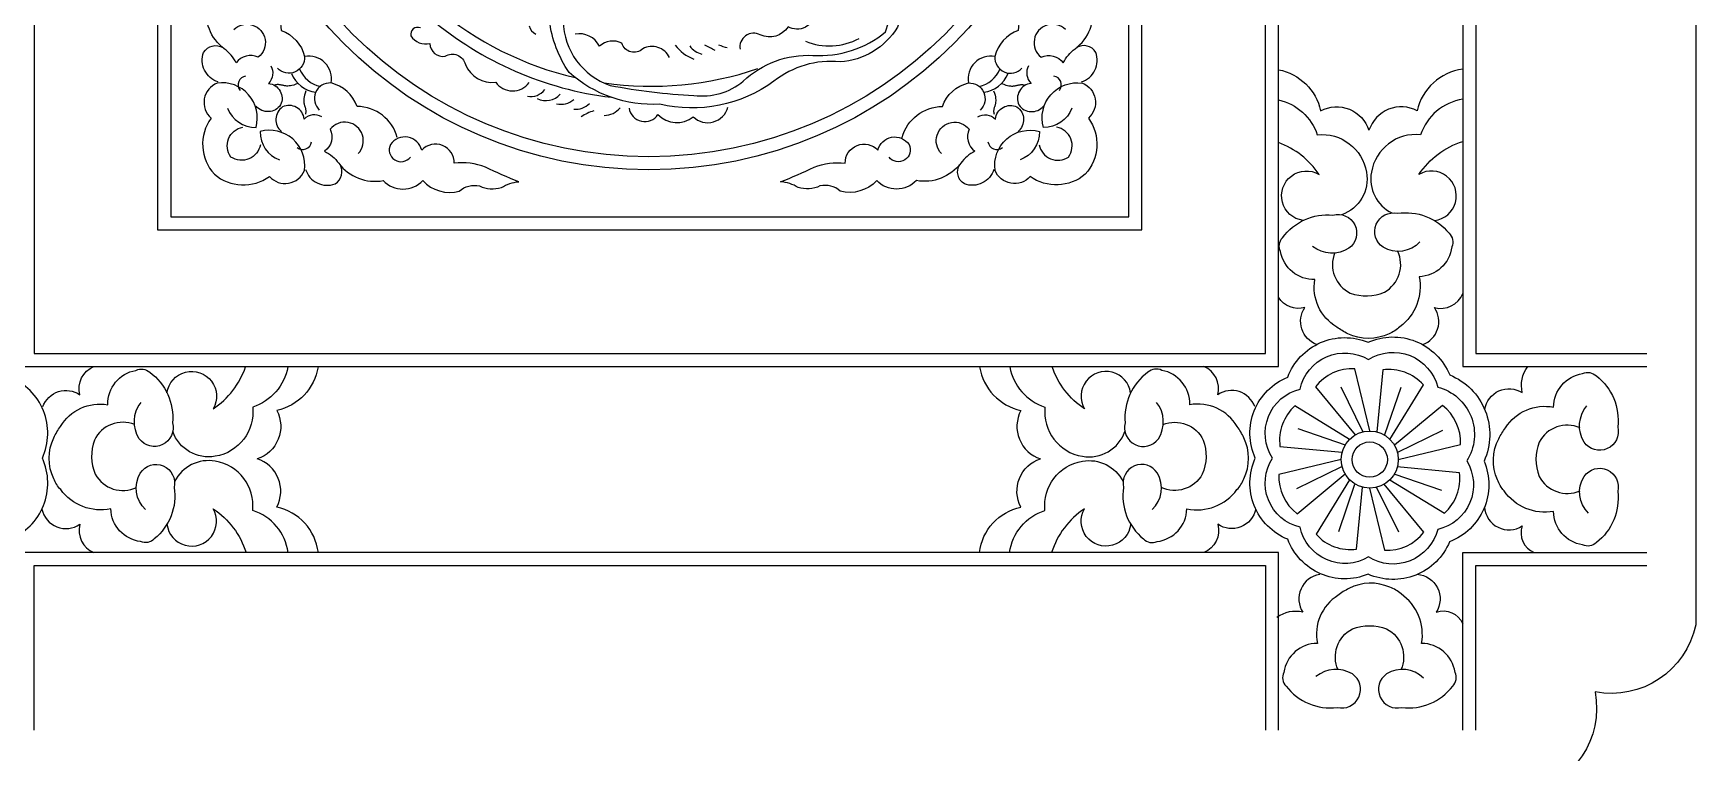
# Model space of a CAD drawing. Extents: x -66030 to 95157, y -13132 to 45879.
# Drawn here: x -8527 to -7007, y 2422 to 3080 of the extents above; entities that cross this region are included whole.
import ezdxf

# ---------------------------------------------------------------- set-up
doc = ezdxf.new("R2010")
doc.units = 0
doc.header["$LTSCALE"] = 100
doc.header["$MEASUREMENT"] = 0
doc.layers.add('3', color=11, linetype='CONTINUOUS')
doc.layers.add('7', color=105, linetype='CONTINUOUS')

msp = doc.modelspace()

# ---------------------------------------------------------------- linework, layer by layer
at = {"layer": '3'}
for p, q in [((-7331.3, 2756.3), (-7311.1, 2715.1)), ((-7276.4, 2755.6), (-7291.3, 2712.2)), ((-7370.6, 2718), (-7327.2, 2703.2)), ((-7238.2, 2716.3), (-7279.4, 2696.1)), ((-7371.3, 2663.2), (-7330.1, 2683.4)), ((-7238.9, 2661.4), (-7282.3, 2676.3)), ((-7333.1, 2623.9), (-7318.2, 2667.3)), ((-7278.2, 2623.2), (-7298.4, 2664.4))]:
    msp.add_line(p, q, dxfattribs=at)
for points in [[(-8949.7, 4190.3, -0.410539), (-8857.6, 4251.7, -0.410539), (-8796.2, 4343.8), (-7160.1, 4343.8, -0.410539), (-7098.7, 4251.7, -0.410539), (-7006.6, 4190.3), (-7006.6, 2538.7, -0.410539), (-7098.7, 2477.3, -0.410539), (-7160.1, 2385.2), (-8796.2, 2385.2, -0.410539), (-8857.6, 2477.3, -0.410539), (-8949.7, 2538.7)], [(-8727.6, 2688.3, 0.423982), (-8696.1, 2614.6, 0.420661), (-8621.7, 2584.9, 0.423641), (-8548.1, 2616.8, 0.425198), (-8518.4, 2691, 0.425198), (-8548.1, 2765.1, 0.423641), (-8621.7, 2797, 0.421993), (-8696.2, 2767.1, 0.425642)], [(-7200.2, 2688.3, -0.423982), (-7231.7, 2614.6, -0.420661), (-7306.2, 2584.9, -0.423641), (-7379.7, 2616.8, -0.425198), (-7409.4, 2691, -0.425198), (-7379.7, 2765.1, -0.423641), (-7306.2, 2797, -0.421993), (-7231.6, 2767.1, -0.425642)]]:
    msp.add_lwpolyline(points, format="xyb", close=True, dxfattribs=at)
for points in [[(-7400.1, 3912.7), (-8526.1, 3912.7), (-8526.1, 2786.7), (-7400.1, 2786.7)], [(-7513.1, 3799.7), (-8413.1, 3799.7), (-8413.1, 2899.7), (-7513.1, 2899.7)], [(-7525.1, 3787.7), (-8401.1, 3787.7), (-8401.1, 2911.7), (-7525.1, 2911.7)]]:
    msp.add_lwpolyline(points, close=True, dxfattribs=at)
for points in [[(-7051.3, 3912.7), (-7207.7, 3912.7), (-7207.7, 2786.7), (-7051.3, 2786.7)], [(-8284.9, 3033.7), (-8286.8, 3032.9), (-8288.6, 3032.2), (-8290.2, 3031.8), (-8291.6, 3031.5), (-8292.8, 3031.4), (-8293.9, 3031.3), (-8294.9, 3031.3), (-8295.8, 3031.4), (-8296.5, 3031.5), (-8297.2, 3031.6), (-8297.8, 3031.7), (-8298.4, 3031.8), (-8299, 3032), (-8299.5, 3032.1), (-8300, 3032.2), (-8300.6, 3032.3), (-8301.2, 3032.5), (-8301.8, 3032.5), (-8302.5, 3032.6), (-8303.1, 3032.6), (-8303.8, 3032.6), (-8304.5, 3032.5), (-8305.2, 3032.3), (-8306, 3032.1)], [(-8277.6, 3026.8), (-8278.3, 3024.8), (-8278.8, 3023), (-8279.2, 3021.4), (-8279.4, 3020), (-8279.5, 3018.8), (-8279.5, 3017.7), (-8279.4, 3016.7), (-8279.3, 3015.8), (-8279.1, 3015.1), (-8279, 3014.4), (-8278.8, 3013.8), (-8278.7, 3013.2), (-8278.5, 3012.7), (-8278.3, 3012.2), (-8278.2, 3011.6), (-8278, 3011.1), (-8277.9, 3010.5), (-8277.7, 3009.9), (-8277.6, 3009.2), (-8277.6, 3008.6), (-8277.6, 3007.9), (-8277.6, 3007.2), (-8277.8, 3006.4), (-8278, 3005.7)], [(-7648.6, 3026.8), (-7647.8, 3024.8), (-7647.3, 3023), (-7647, 3021.4), (-7646.8, 3020), (-7646.7, 3018.8), (-7646.7, 3017.7), (-7646.8, 3016.7), (-7646.9, 3015.8), (-7647, 3015.1), (-7647.2, 3014.4), (-7647.3, 3013.8), (-7647.5, 3013.2), (-7647.6, 3012.7), (-7647.8, 3012.2), (-7648, 3011.6), (-7648.1, 3011.1), (-7648.3, 3010.5), (-7648.4, 3009.9), (-7648.5, 3009.2), (-7648.6, 3008.6), (-7648.6, 3007.9), (-7648.5, 3007.2), (-7648.4, 3006.4), (-7648.2, 3005.7)], [(-7641.3, 3033.7), (-7639.3, 3032.9), (-7637.5, 3032.2), (-7636, 3031.8), (-7634.6, 3031.5), (-7633.3, 3031.4), (-7632.2, 3031.3), (-7631.2, 3031.3), (-7630.4, 3031.4), (-7629.6, 3031.5), (-7628.9, 3031.6), (-7628.3, 3031.7), (-7627.7, 3031.8), (-7627.2, 3032), (-7626.6, 3032.1), (-7626.1, 3032.2), (-7625.6, 3032.3), (-7625, 3032.5), (-7624.3, 3032.5), (-7623.7, 3032.6), (-7623, 3032.6), (-7622.3, 3032.6), (-7621.6, 3032.5), (-7620.9, 3032.3), (-7620.2, 3032.1)], [(-8526.1, 2442.1), (-8526.1, 2592.7), (-7400.1, 2592.7), (-7400.1, 2442.1)], [(-7207.7, 2442.1), (-7207.7, 2592.7), (-7051.3, 2592.7)]]:
    msp.add_lwpolyline(points, dxfattribs=at)
for points in [[(-7726.8, 3220.3, -0.130505), (-7736.6, 3085.2, -0.247177), (-7789.1, 3053.4, 0.196503), (-7849.5, 3035.7, -0.220013), (-7954, 3014.7, -0.197722), (-8036.9, 3043.7, -0.11717), (-8054.7, 3091.1, 0.276266), (-8082.7, 3123.9, -0.322631), (-8042.3, 3090.6, 0.314516), (-7999.2, 3031.9, 0.036357), (-7922.7, 3022.7, 0.207667), (-7877.5, 3035.7, -0.206217), (-7813.9, 3059.3, 0.190093), (-7747.4, 3080.8, 0.136487), (-7740.3, 3223.4, 0.169471), (-7759.3, 3282.6)], [(-8343.3, 3083, -1.055128), (-8321, 3057.6, 0.366246), (-8341.3, 3052.4, 0.126982), (-8352.1, 3065.3, -0.281378), (-8368, 3106, -0.426753), (-8368, 3142.2, -0.279848), (-8377.6, 3175.6, 0.248463), (-8372.9, 3194, -0.174704), (-8374.4, 3214.1, 0.128908), (-8369, 3230.1, 0.027185), (-8355.6, 3199.5, -0.12406), (-8352.1, 3171, -0.684481), (-8340.1, 3141.2, -0.643109), (-8334.9, 3112.7, -0.920448), (-8346.4, 3130.9)], [(-7582.9, 3083, 1.055128), (-7605.2, 3057.6, -0.366246), (-7584.9, 3052.4, -0.126982), (-7574.1, 3065.3, 0.281378), (-7558.2, 3106, 0.426753), (-7558.1, 3142.2, 0.279848), (-7548.6, 3175.6, -0.248463), (-7553.3, 3194, 0.174704), (-7551.7, 3214.1, -0.128908), (-7557.1, 3230.1, -0.027185), (-7570.6, 3199.5, 0.12406), (-7574, 3171, 0.684481), (-7586, 3141.2, 0.643109), (-7591.3, 3112.7, 0.920448), (-7579.7, 3130.9)], [(-8328.5, 3118.9, -0.333818), (-8300.1, 3082.1, -0.253565), (-8278.7, 3058.3, -0.703455), (-8303.5, 3047.6)], [(-7597.7, 3118.9, 0.333818), (-7626.1, 3082.1, 0.253565), (-7647.5, 3058.3, 0.703455), (-7622.7, 3047.6)], [(-8158.2, 3102.6, 0.118067), (-8031.3, 3039, 0.118067)], [(-7773.8, 3101.3, -0.194518), (-7794.4, 3102.9, 0.008769), (-7820.8, 3085, -0.235917), (-7836.6, 3085.5, -0.380117), (-7862, 3078.1, 0.626372), (-7880.5, 3064.9, 0.626372)], [(-8163.6, 3093.1, 0.146321), (-7998.3, 3021)], [(-8172.8, 3084.4, 0.622957), (-8181.5, 3077.2, 0.30879), (-8164.1, 3070.1, 0.453045), (-8150.2, 3058.6, -0.505115), (-8131.6, 3051.1, 0.350568), (-8103.9, 3034.9, 0.515521), (-8073.3, 3034.5, 0.515521)], [(-7944.9, 3057.5, 0.420764), (-7969.5, 3065.4, -0.567843), (-7988.5, 3070.5, 0.311988), (-8009.1, 3067.7, 0.334772), (-8031.3, 3078.8, 0.334772)], [(-8357.7, 3035, -0.427892), (-8371, 3062.1, -0.407523), (-8353.3, 3066.5, -0.407523)], [(-7568.4, 3035, 0.427892), (-7555.2, 3062.1, 0.407523), (-7572.9, 3066.5, 0.407523)], [(-8309.6, 3049.8, -0.338558), (-8311.7, 3033.7, -0.519359), (-8300.6, 3014, -0.493768), (-8323.1, 3012.9)], [(-8004.7, 3034.1, 0.117375), (-7864.2, 3047.2)], [(-7616.6, 3049.8, 0.338558), (-7614.4, 3033.7, 0.519359), (-7625.5, 3014, 0.493768), (-7603, 3012.9)], [(-7388.1, 3046.2, -0.298746), (-7349.6, 3008.7, -0.465679), (-7305.4, 2990.8)], [(-7219.7, 3046.7, 0.316056), (-7261.3, 3008.7, 0.465679), (-7305.4, 2990.8, 0.495843)], [(-8349.2, 3011.1, 0.319048), (-8323.1, 2993.5, 0.541193), (-8358.6, 3034, 0.561508), (-8364.2, 3002, 0.355693), (-8361.2, 2950.6, 0.343874), (-8310.8, 2948.6, 0.561508), (-8278.9, 2954.2, 0.541193), (-8319.3, 2989.7, 0.319048), (-8301.7, 2963.7)], [(-8193.9, 2984.3, 0.333818), (-8230.7, 3012.7, 0.253565), (-8254.5, 3034.1, 0.703455), (-8265.2, 3009.3)], [(-7732.2, 2984.3, -0.333818), (-7695.4, 3012.7, -0.253565), (-7671.7, 3034.1, -0.703455), (-7661, 3009.3)], [(-7577, 3011.1, -0.319048), (-7603.1, 2993.5, -0.541193), (-7567.5, 3034, -0.561508), (-7562, 3002, -0.355693), (-7564.9, 2950.6, -0.343874), (-7615.3, 2948.6, -0.561508), (-7647.3, 2954.2, -0.541193), (-7606.8, 2989.7, -0.319048), (-7624.5, 2963.7)], [(-8263, 3003.2, 0.338558), (-8279.1, 3001.1, 0.519359), (-8298.8, 3012.2, 0.493768), (-8299.9, 2989.7)], [(-7982, 3011, 0.673816), (-7955.6, 3005.2, 0.391035), (-7923.3, 3003.1, 0.574123), (-7891.6, 3012.1, 0.574123)], [(-7663.2, 3003.2, -0.338558), (-7647, 3001.1, -0.519359), (-7627.3, 3012.2, -0.493768), (-7626.3, 2989.7)], [(-7388.1, 3018.6, -0.265252), (-7352.7, 2986.7, -0.397275), (-7307.7, 2952.5, -0.370591), (-7330.4, 2913.6)], [(-7219.7, 3019.2, 0.282647), (-7258.2, 2986.7, 0.397275), (-7303.2, 2952.5, 0.335284), (-7284.5, 2915.3, 0.335284)], [(-8229.8, 2969.5, 1.055128), (-8255.3, 2991.8, -0.366246), (-8260.4, 2971.6, -0.126982), (-8247.5, 2960.7, 0.281378), (-8206.8, 2944.8, 0.426753), (-8170.6, 2944.8, 0.279848), (-8137.2, 2935.2, -0.248463), (-8118.8, 2939.9, 0.174704), (-8098.7, 2938.4, -0.128908), (-8082.7, 2943.8, -0.027185), (-8113.3, 2957.2, 0.12406), (-8141.8, 2960.7, 0.684481), (-8171.6, 2972.7, 0.643109), (-8200.1, 2977.9, 0.920448), (-8181.9, 2966.4)], [(-7696.3, 2969.5, -1.055128), (-7670.9, 2991.8, 0.366246), (-7665.7, 2971.6, 0.126982), (-7678.6, 2960.7, -0.281378), (-7719.3, 2944.8, -0.426753), (-7755.5, 2944.8, -0.279848), (-7788.9, 2935.2, 0.248463), (-7807.4, 2939.9, -0.174704), (-7827.4, 2938.4, 0.128908), (-7843.5, 2943.8, 0.027185), (-7812.8, 2957.2, -0.12406), (-7784.4, 2960.7, -0.684481), (-7754.5, 2972.7, -0.643109), (-7726, 2977.9, -0.920448), (-7744.3, 2966.4)], [(-8319.1, 2977.6, -0.539681), (-8346, 2966.4, -0.553633), (-8335.2, 2993.7)], [(-7607, 2977.6, 0.539681), (-7580.2, 2966.4, 0.553633), (-7591, 2993.7)], [(-7365.7, 2908.4, -1.218925), (-7351.1, 2950.5, 0.159245), (-7388.1, 2979.6, 0.159245)], [(-7245.6, 2908.3, 1.229757), (-7259.7, 2950.5, -0.170214), (-7219.7, 2980.6)], [(-8277.8, 2955.1, 0.427892), (-8250.8, 2941.8, 0.407523), (-8246.3, 2959.5, 0.407523)], [(-7648.3, 2955.1, -0.427892), (-7675.4, 2941.8, -0.407523), (-7679.8, 2959.5, -0.407523)], [(-7258.9, 2888.7, -0.35407), (-7292.4, 2883.9, -0.838332), (-7279.4, 2914.9, -0.26672), (-7232.2, 2896.7, -0.314427), (-7229.7, 2884.2, -0.369989), (-7259.6, 2856.9, -0.292926), (-7277.2, 2811.1, -0.099814), (-7287.1, 2804.8, -0.228766), (-7324.7, 2804.8, -0.050603), (-7334.9, 2810.9, -0.310937), (-7354.9, 2854.3, -0.369989), (-7386.3, 2879.9, -0.314427), (-7384.5, 2892.5, -0.26672), (-7338.4, 2913.3, -0.838332), (-7323.7, 2883, -0.319484), (-7357, 2884.6)], [(-7336.7, 2878.9, 0.395368), (-7322.5, 2841.9, 0.187473), (-7291.3, 2842.8, 0.395368), (-7279.2, 2880.5)], [(-7353.3, 2794.9, -0.48607), (-7364, 2828.7, -0.334234), (-7388.1, 2838.1, -0.334234)], [(-7256.3, 2794.8, 0.488711), (-7245.5, 2828.7, 0.383007), (-7219.7, 2841.5)], [(-7216, 2688.5, -0.515595), (-7242.6, 2625.9, -0.510716), (-7306, 2600.7, -0.515594), (-7368.4, 2627.8, -0.520492), (-7393.5, 2691, -0.520492), (-7368.4, 2754.1, -0.515594), (-7306, 2781.2, -0.510716), (-7242.6, 2756, -0.510332), (-7216, 2688.5)], [(-8518, 2738.1, -0.488711), (-8484.1, 2749, -0.383007), (-8471.3, 2774.7)], [(-8424.1, 2643.9, -0.35407), (-8428.9, 2677.4, -0.838332), (-8397.9, 2664.3, -0.26672), (-8416.1, 2617.2, -0.314427), (-8428.6, 2614.7, -0.369989), (-8455.9, 2644.6, -0.292926), (-8501.7, 2662.2, -0.099814), (-8508, 2672.1, -0.228766), (-8508, 2709.7, -0.050603), (-8501.9, 2719.9, -0.310937), (-8458.6, 2739.9, -0.369989), (-8432.9, 2771.3, -0.314427), (-8420.3, 2769.5, -0.26672), (-8399.5, 2723.4, -0.838332), (-8429.8, 2708.7, -0.319484), (-8428.2, 2742)], [(-8404.5, 2750.7, -1.218925), (-8362.3, 2736.1, 0.164361), (-8332.7, 2774.5)], [(-8293.9, 2774.5, -0.273348), (-8326.1, 2737.7, -0.397275), (-8360.3, 2692.7, -0.370591), (-8399.2, 2715.4)], [(-8266.3, 2774.5, -0.306797), (-8304.1, 2734.6, -0.465679), (-8322, 2690.4, -0.495843)], [(-7661.5, 2774.5, 0.306797), (-7623.7, 2734.6, 0.465679), (-7605.8, 2690.4, 0.495843)], [(-7633.9, 2774.5, 0.273348), (-7601.7, 2737.7, 0.397275), (-7567.5, 2692.7, 0.370591), (-7528.6, 2715.4)], [(-7523.4, 2750.7, 1.218925), (-7565.5, 2736.1, -0.164361), (-7595.1, 2774.5)], [(-7503.7, 2643.9, 0.35407), (-7498.9, 2677.4, 0.838332), (-7529.9, 2664.3, 0.26672), (-7511.7, 2617.2, 0.314427), (-7499.2, 2614.7, 0.369989), (-7471.9, 2644.6, 0.292926), (-7426.1, 2662.2, 0.099814), (-7419.8, 2672.1, 0.228766), (-7419.8, 2709.7, 0.050603), (-7425.9, 2719.9, 0.310937), (-7469.3, 2739.9, 0.369989), (-7494.9, 2771.3, 0.314427), (-7507.5, 2769.5, 0.26672), (-7528.3, 2723.4, 0.838332), (-7498, 2708.7, 0.319484), (-7499.6, 2742)], [(-7409.8, 2738.1, 0.488711), (-7443.7, 2749, 0.383007), (-7456.5, 2774.7)], [(-7304.7, 2715.9), (-7318.4, 2772.8, 0.246463), (-7354.3, 2756.2), (-7317.9, 2712.3)], [(-7286.3, 2708.2), (-7255.7, 2758.1, 0.246463), (-7292.8, 2771.8), (-7298.1, 2715)], [(-7199.6, 2735.5, -0.541742), (-7165.2, 2750.9, -0.220663), (-7160.3, 2774.7)], [(-7104.8, 2640.7, -0.35407), (-7108.7, 2674.3, -0.838332), (-7078, 2660.4, -0.26672), (-7097.5, 2613.8, -0.314427), (-7110.1, 2611.7, -0.369989), (-7136.6, 2642.3, -0.292926), (-7181.9, 2661.1, -0.099814), (-7187.9, 2671.2, -0.228766), (-7186.8, 2708.8, -0.050603), (-7180.5, 2718.8, -0.310937), (-7136.6, 2737.6, -0.369989), (-7110.1, 2768.3, -0.314427), (-7097.5, 2766.2, -0.26672), (-7078, 2719.5, -0.838332), (-7108.7, 2705.6, -0.319484), (-7106.2, 2738.9)], [(-7323.2, 2708.2), (-7373.1, 2738.8, 0.246463), (-7386.8, 2701.7), (-7330, 2696.4)], [(-7278.6, 2689.7), (-7221.7, 2703.4, 0.246463), (-7238.3, 2739.3), (-7282.2, 2702.9)], [(-8433.9, 2721.7, 0.395368), (-8470.9, 2707.5, 0.187473), (-8470.1, 2676.3, 0.395368), (-8432.3, 2664.2)], [(-7493.9, 2721.7, -0.395368), (-7456.9, 2707.5, -0.187473), (-7457.8, 2676.3, -0.395368), (-7495.5, 2664.2)], [(-7112.4, 2718.7, 0.395368), (-7149.8, 2705.6, 0.187473), (-7149.8, 2674.3, 0.395368), (-7112.4, 2661.2)], [(-8293.6, 2604.7, 0.282647), (-8326.1, 2643.2, 0.397275), (-8360.3, 2688.2, 0.335284), (-8397.5, 2669.5, 0.335284)], [(-8266.1, 2604.7, 0.316056), (-8304.1, 2646.3, 0.465679), (-8322, 2690.4, 0.495843)], [(-7661.7, 2604.7, -0.316056), (-7623.7, 2646.3, -0.465679), (-7605.8, 2690.4, -0.495843)], [(-7634.2, 2604.7, -0.282647), (-7601.7, 2643.2, -0.397275), (-7567.5, 2688.2, -0.335284), (-7530.3, 2669.5, -0.335284)], [(-7330.9, 2689.7), (-7387.8, 2676.1, 0.246463), (-7371.2, 2640.2), (-7327.3, 2676.6)], [(-7286.3, 2671.3), (-7236.4, 2640.7, 0.246463), (-7222.7, 2677.7), (-7279.5, 2683.1)], [(-7323.2, 2671.3), (-7353.8, 2621.4, 0.246463), (-7316.7, 2607.7), (-7311.4, 2664.5)], [(-7304.8, 2663.6), (-7291.1, 2606.7, 0.246463), (-7255.2, 2623.3), (-7291.6, 2667.2)], [(-7199.8, 2646.2, 0.56785), (-7165.2, 2629, 0.400322), (-7154.4, 2604.7, 0.400322)], [(-8518.9, 2644.4, 0.533225), (-8484.1, 2630.5, 0.383007), (-8471.3, 2604.7)], [(-8404.5, 2630.6, 1.229757), (-8362.3, 2644.7, -0.170214), (-8332.2, 2604.7)], [(-7523.3, 2630.6, -1.229757), (-7565.5, 2644.7, 0.170214), (-7595.6, 2604.7)], [(-7408.9, 2644.4, -0.533225), (-7443.7, 2630.5, -0.383007), (-7456.5, 2604.7)], [(-7350.5, 2584.6, 0.541742), (-7365.9, 2550.1, 0.220663), (-7389.7, 2545.3)], [(-7261.2, 2584.8, -0.56785), (-7244, 2550.1, -0.400322), (-7219.7, 2539.4, -0.400322)], [(-7255.7, 2489.8, 0.35407), (-7289.3, 2493.7, 0.838332), (-7275.4, 2463, 0.26672), (-7228.8, 2482.5, 0.314427), (-7226.7, 2495.1, 0.369989), (-7257.3, 2521.6, 0.292926), (-7276.1, 2566.9, 0.099814), (-7286.2, 2572.9, 0.228766), (-7323.8, 2571.8, 0.050603), (-7333.8, 2565.5, 0.310937), (-7352.6, 2521.6, 0.369989), (-7383.3, 2495.1, 0.314427), (-7381.2, 2482.5, 0.26672), (-7334.5, 2463, 0.838332), (-7320.6, 2493.7, 0.319484), (-7353.9, 2491.2)], [(-7333.7, 2497.4, -0.395368), (-7320.6, 2534.8, -0.187473), (-7289.3, 2534.8, -0.395368), (-7276.2, 2497.4)]]:
    msp.add_lwpolyline(points, format="xyb", dxfattribs=at)
for centre, radius in [((-7963.9, 3349.7), 395), ((-7963.9, 3349.7), 383), ((-7304.7, 2689.7), 26.1), ((-7304.7, 2689.7), 16.1)]:
    msp.add_circle(centre, radius, dxfattribs=at)
for centre, radius, start, end in [((-8061.8, 3089.3), 11.9, 194.5401, 242.0764), ((-7799, 3126.1), 58.1, 247.9967, 298.1543), ((-8274.8, 3038), 20.7, 349.3236, 100.6764), ((-7909.1, 3091.9), 38.5, 217.2054, 249.0903), ((-7911, 3079.2), 19.1, 215.8601, 256.7938), ((-7934.7, 3012.8), 59.9, 58.3593, 68.5402), ((-7881.3, 3112.2), 47, 246.4764, 256.676), ((-7651.3, 3038), 20.7, 79.3236, 190.6764), ((-8331.3, 3032.4), 8.18, 99.0701, 218.5683), ((-8264.6, 3053.6), 28.3, 202.6484, 262.099), ((-8259, 3056.6), 26.1, 201.902, 258.538), ((-7667.1, 3056.6), 26.1, 281.462, 338.098), ((-7661.5, 3053.6), 28.3, 277.901, 337.3516), ((-7594.9, 3032.4), 8.18, 321.4317, 80.9299), ((-8071.7, 3037.6), 15.8, 258.1229, 322.9647), ((-8058, 3035.8), 17.8, 243.7369, 317.6195), ((-8044.2, 3032.1), 17.5, 256.2842, 311.771), ((-8030.5, 3026.9), 16.8, 262.96, 316.7268), ((-8004.8, 3023), 18.6, 269.9518, 321.9038), ((-8000.6, 2965.7), 45.1, 107.628, 123.8816), ((-8280.4, 2981.5), 8.18, 231.4317, 350.9299), ((-7645.7, 2981.5), 8.18, 189.0701, 308.5683)]:
    msp.add_arc(centre, radius, start, end, dxfattribs=at)
at = {"layer": '7'}
for p, q in [((-7388.1, 2774.7), (-7388.1, 3924.7)), ((-8538.1, 2774.7), (-7388.1, 2774.7))]:
    msp.add_line(p, q, dxfattribs=at)
for points in [[(-7051.3, 3924.7), (-7219.7, 3924.7), (-7219.7, 2774.7), (-7051.3, 2774.7)], [(-7388.1, 2442.1), (-7388.1, 2604.7), (-8538.1, 2604.7), (-8538.1, 2442.1)], [(-7219.7, 2442.1), (-7219.7, 2604.7), (-7051.3, 2604.7)]]:
    msp.add_lwpolyline(points, dxfattribs=at)

doc.saveas('drawing.dxf')
